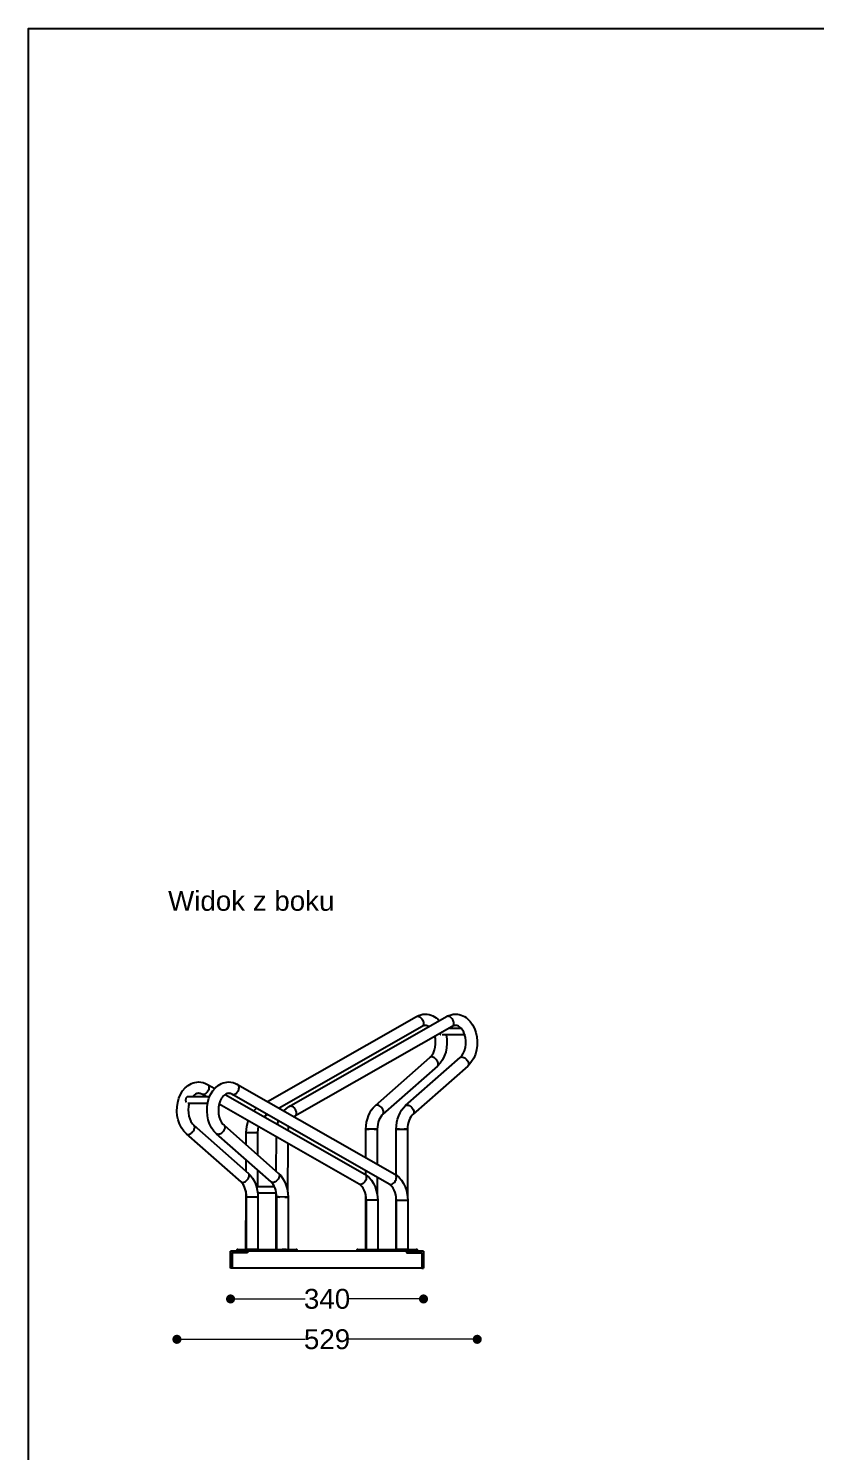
# Model space of a CAD drawing. Header units: millimetres. Extents: x 10366 to 13995, y 24552 to 29685.
# Drawn here: x 10366 to 11753, y 27178 to 29685 of the extents above; entities that cross this region are included whole.
import ezdxf

# ---------------------------------------------------------------- set-up
doc = ezdxf.new("R2010")
doc.units = ezdxf.units.MM
doc.header["$LTSCALE"] = 3
doc.layers.add('DomyÅ›lny', color=7, linetype='Continuous')
doc.styles.get("Standard").update_dxf_attribs({"font": 'arial.ttf'})
doc.dimstyles.new('MATEUSZ', dxfattribs={"dimtxt": 35, "dimasz": 16, "dimexe": 0.18, "dimexo": 0.0625, "dimgap": 0.09, "dimtad": 0, "dimdec": 0, "dimdsep": 46, "dimtxsty": 'Standard', "dimblk": 'DOT', "dimcen": 0.09, "dimse1": 1, "dimse2": 1, "dimadec": 0, "dimazin": 0, "dimtfac": 1, "dimtdec": 0, "dimtofl": 0, "dimtmove": 0, "dimatfit": 3, "dimfxl": 1, "dimtolj": 1, "dimtzin": 0, "dimlwd": 9, "dimlwe": 9, "dimarcsym": 0})

# ---------------------------------------------------------------- blocks, each defined once
blk = doc.blocks.new('_Dot')
at = {"color": 0, "linetype": 'ByBlock', "lineweight": -2}
blk.add_line((-0.5, 0), (-1, 0), dxfattribs=at)
at = {"color": 0, "linetype": 'ByBlock', "const_width": 0.5}
blk.add_lwpolyline([(-0.25, 0, 1), (0.25, 0, 1)], format="xyb", close=True, dxfattribs=at)
blk = doc.blocks.new('*D22')
at = {"color": 0, "lineweight": 9, "transparency": 16777216}
for p, q in [((10643.8, 27375.3), (10853.5, 27375.3)), ((11140.9, 27375.3), (10931.1, 27375.3))]:
    blk.add_line(p, q, dxfattribs=at)
at = {"layer": 'Defpoints', "color": 0, "transparency": 16777216}
for p in [(11156.9, 27900.5), (10627.8, 27777.1), (11156.9, 27375.3)]:
    blk.add_point(p, dxfattribs=at)
at = {"color": 0, "lineweight": 9, "transparency": 16777216, "xscale": 16, "yscale": 16, "zscale": 16, "rotation": 180}
blk.add_blockref('_Dot', (10627.8, 27375.3), dxfattribs=at)
at = {"color": 0, "lineweight": 9, "transparency": 16777216, "xscale": 16, "yscale": 16, "zscale": 16}
blk.add_blockref('_Dot', (11156.9, 27375.3), dxfattribs=at)
at = {"color": 0, "transparency": 16777216, "insert": (10892.3, 27375.3), "char_height": 35, "attachment_point": 5}
blk.add_mtext('\\A1;529', dxfattribs=at)
blk = doc.blocks.new('*D23')
at = {"color": 0, "lineweight": 9, "transparency": 16777216}
for p, q in [((10738.3, 27446.4), (10853.6, 27446.4)), ((11046.3, 27446.4), (10931, 27446.4))]:
    blk.add_line(p, q, dxfattribs=at)
at = {"layer": 'Defpoints', "color": 0, "transparency": 16777216}
for p in [(10722.3, 27500.8), (11062.3, 27500.8), (11062.3, 27446.4)]:
    blk.add_point(p, dxfattribs=at)
at = {"color": 0, "lineweight": 9, "transparency": 16777216, "xscale": 16, "yscale": 16, "zscale": 16, "rotation": 180}
blk.add_blockref('_Dot', (10722.3, 27446.4), dxfattribs=at)
at = {"color": 0, "lineweight": 9, "transparency": 16777216, "xscale": 16, "yscale": 16, "zscale": 16}
blk.add_blockref('_Dot', (11062.3, 27446.4), dxfattribs=at)
at = {"color": 0, "transparency": 16777216, "insert": (10892.3, 27446.4), "char_height": 35, "attachment_point": 5}
blk.add_mtext('\\A1;340', dxfattribs=at)

msp = doc.modelspace()

# ---------------------------------------------------------------- linework, layer by layer
msp.add_lwpolyline([(10366.2, 24552.5), (10366.2, 29684.6), (13995, 29684.6), (13995, 24552.5)], close=True)
at = {"layer": 'DomyÅ›lny'}
for p, q in [((10787.5, 27794.2), (11049.7, 27943.9)), ((10825.8, 27785.6), (11103, 27943.9)), ((11059.6, 27926.6), (10807.7, 27782.7)), ((11113, 27926.6), (10835.8, 27768.3)), ((11134.9, 27911.7), (11095.2, 27911.7)), ((11107.9, 27923.7), (11128.1, 27923.7)), ((10977.4, 27787.1), (11073.6, 27871.8)), ((11086.9, 27856.8), (10990.6, 27772.1)), ((11030.7, 27787.1), (11127, 27871.8)), ((11140.2, 27856.8), (11044, 27772.1)), ((10679.2, 27802.8), (10671.7, 27807)), ((10681.7, 27824.4), (10694.4, 27817.1)), ((10712.7, 27806.7), (10958.9, 27666.1)), ((11002, 27648.7), (10724.7, 27807)), ((10734.7, 27824.4), (11011.9, 27666.1)), ((10647.2, 27802.8), (10685.4, 27802.8)), ((10681.9, 27790.8), (10647.2, 27790.8)), ((10948.9, 27648.7), (10702.1, 27789.7)), ((10787.5, 27771.2), (10782.4, 27768.3)), ((10740.7, 27652.6), (10644.5, 27737.3)), ((10657.7, 27752.3), (10754, 27667.5)), ((10793.7, 27652.6), (10697.5, 27737.3)), ((10710.8, 27752.3), (10807, 27667.5)), ((10749.7, 27718), (10749.7, 27739.8)), ((10769.7, 27739.8), (10769.6, 27700.4)), ((10802.9, 27671.1), (10803.1, 27732)), ((10960.8, 27695.3), (10960.8, 27745.6)), ((10980.8, 27745.6), (10980.8, 27683.8)), ((11014.1, 27664.7), (11014.1, 27745.6)), ((11034.1, 27745.6), (11034.1, 27626)), ((10823.1, 27720.6), (10822.8, 27634.8)), ((10749.6, 27671.4), (10749.6, 27691.4)), ((10769.6, 27673.8), (10769.5, 27644.5)), ((10960.8, 27665), (10960.8, 27672.2)), ((10980.8, 27660.8), (10980.8, 27628.8)), ((10749.2, 27533.8), (10749.5, 27636.6)), ((10767.9, 27644.5), (10799.5, 27644.5)), ((10803.1, 27632.5), (10770.2, 27632.5)), ((10802.6, 27533.8), (10802.8, 27635)), ((10960.8, 27533.8), (10960.8, 27629.8)), ((11014.1, 27533.8), (11014.1, 27628.2)), ((10750.5, 27533.8), (10750.5, 27626.1)), ((10770.5, 27626), (10770.5, 27533.8)), ((10803.6, 27533.8), (10803.6, 27626.1)), ((10823.6, 27626), (10823.6, 27533.8)), ((10961.8, 27533.8), (10961.6, 27620.3)), ((10981.6, 27620.3), (10981.8, 27533.8)), ((11014.8, 27533.8), (11014.6, 27620.3)), ((11034.6, 27620.3), (11034.8, 27533.8)), ((10722.3, 27500.8), (10722.3, 27530.8)), ((10722.3, 27530.8), (10752.3, 27530.8)), ((10722.3, 27530.8), (10722.3, 27500.8)), ((11062.3, 27530.8), (10722.3, 27530.8)), ((10752.3, 27527.8), (10725.3, 27527.8)), ((10725.3, 27527.8), (10725.3, 27500.8)), ((10733.8, 27530.8), (10733.8, 27533.8)), ((10735.3, 27533.8), (10813.1, 27533.8)), ((10735.3, 27530.8), (10735.3, 27533.8)), ((10752.3, 27530.8), (10752.3, 27527.8)), ((10813.1, 27530.8), (10813.1, 27533.8)), ((10820.1, 27533.8), (10837.8, 27533.8)), ((10820.1, 27530.8), (10820.1, 27533.8)), ((10837.8, 27530.8), (10837.8, 27533.8)), ((10839.3, 27533.8), (10839.3, 27530.8)), ((10945.4, 27530.8), (10945.4, 27533.8)), ((10946.8, 27533.8), (11024.6, 27533.8)), ((10946.8, 27530.8), (10946.8, 27533.8)), ((11024.6, 27530.8), (11024.6, 27533.8)), ((11031.7, 27533.8), (11049.4, 27533.8)), ((11031.7, 27530.8), (11031.7, 27533.8)), ((11062.3, 27530.8), (11032.3, 27530.8)), ((11032.3, 27530.8), (11032.3, 27527.8)), ((11032.3, 27527.8), (11059.3, 27527.8)), ((11049.4, 27530.8), (11049.4, 27533.8)), ((11050.8, 27533.8), (11050.8, 27530.8)), ((11059.3, 27527.8), (11059.3, 27500.8)), ((11062.3, 27500.8), (11062.3, 27530.8)), ((11062.3, 27530.8), (11062.3, 27500.8)), ((10725.3, 27500.8), (10722.3, 27500.8)), ((11062.3, 27500.8), (10722.3, 27500.8)), ((11059.3, 27500.8), (11062.3, 27500.8))]:
    msp.add_line(p, q, dxfattribs=at)
for points in [[(11049.1, 27943.6, 0), (11049.6, 27943.9, 0)], [(11049.7, 27943.9, 0), (11053.4, 27945.8, 0), (11057.3, 27947.1, 0), (11061.3, 27947.9, 0), (11065.4, 27948.2, 0)], [(11049.7, 27943.9, 0), (11050.2, 27944.2, 0), (11050.8, 27944.4, 0), (11051.4, 27944.5, 0), (11052, 27944.5, 0)], [(11052, 27944.5, 0), (11052.5, 27944.5, 0), (11053.1, 27944.4, 0), (11053.8, 27944.2, 0), (11054.4, 27944, 0), (11055.7, 27943.3, 0), (11057.1, 27942.4, 0), (11058.3, 27941.2, 0), (11059.4, 27939.9, 0), (11060.4, 27938.4, 0), (11061.1, 27936.9, 0), (11061.7, 27935.4, 0), (11062, 27933.9, 0), (11062.2, 27932.4, 0), (11062.1, 27930.9, 0), (11062, 27930.2, 0), (11061.8, 27929.5, 0), (11061.6, 27928.9, 0), (11061.3, 27928.3, 0), (11061, 27927.8, 0), (11060.6, 27927.3, 0), (11060.1, 27926.9, 0), (11059.6, 27926.6, 0)], [(11065.4, 27948.2, 0), (11068.8, 27948, 0), (11072.2, 27947.4, 0), (11075.6, 27946.4, 0), (11078.8, 27945.1, 0), (11081.8, 27943.4, 0), (11084.8, 27941.4, 0), (11087.5, 27939.1, 0), (11090.1, 27936.5, 0)], [(11103, 27943.9, 0), (11106.8, 27945.8, 0), (11110.7, 27947.1, 0), (11114.7, 27947.9, 0), (11118.8, 27948.2, 0)], [(11105.3, 27944.5, 0), (11104.7, 27944.5, 0), (11104.1, 27944.4, 0), (11103.6, 27944.2, 0), (11103, 27943.9, 0)], [(11113, 27926.6, 0), (11113.5, 27926.9, 0), (11113.9, 27927.3, 0), (11114.3, 27927.8, 0), (11114.7, 27928.3, 0), (11115, 27928.9, 0), (11115.2, 27929.5, 0), (11115.4, 27930.2, 0), (11115.5, 27930.9, 0), (11115.6, 27932.4, 0), (11115.4, 27933.9, 0), (11115, 27935.4, 0), (11114.5, 27936.9, 0), (11113.8, 27938.4, 0), (11112.8, 27939.9, 0), (11111.7, 27941.2, 0), (11110.4, 27942.4, 0), (11109.1, 27943.3, 0), (11107.8, 27944, 0), (11107.1, 27944.2, 0), (11106.5, 27944.4, 0), (11105.9, 27944.5, 0), (11105.3, 27944.5, 0)], [(11118.8, 27948.2, 0), (11122, 27948, 0), (11125.2, 27947.5, 0), (11128.4, 27946.6, 0), (11131.5, 27945.4, 0), (11134.4, 27943.9, 0), (11137.2, 27942.1, 0), (11139.9, 27940, 0), (11144.7, 27935, 0), (11148.8, 27929.3, 0), (11152.1, 27922.7, 0), (11154.6, 27915.7, 0), (11156.2, 27908.2, 0), (11156.9, 27900.5, 0), (11156.7, 27892.7, 0), (11155.6, 27885, 0), (11153.6, 27877.7, 0), (11150.8, 27870.9, 0), (11147.1, 27864.6, 0), (11143.9, 27860.5, 0), (11140.2, 27856.8, 0)], [(11071.8, 27926.1, 0), (11070.2, 27927, 0), (11068.6, 27927.7, 0), (11067.2, 27928, 0), (11065.7, 27928.2, 0), (11064.2, 27928.1, 0), (11062.7, 27927.8, 0), (11061.2, 27927.3, 0), (11059.6, 27926.6, 0)], [(11073.6, 27871.8, 0), (11074.9, 27873.1, 0), (11077.5, 27876.3, 0), (11079.8, 27880.3, 0), (11081.6, 27885, 0), (11082.8, 27890.1, 0), (11083.5, 27895.5, 0), (11083.5, 27901, 0), (11083.1, 27905.1, 0), (11082.3, 27909, 0)], [(11102.2, 27911.7, 0), (11103.3, 27904.1, 0), (11103.6, 27896.3, 0), (11102.9, 27888.6, 0), (11101.3, 27881.2, 0), (11098.9, 27874.1, 0), (11095.6, 27867.6, 0), (11091.6, 27861.8, 0), (11086.9, 27856.8, 0)], [(11091, 27914, 0), (11091.4, 27913.4, 0), (11091.8, 27912.9, 0), (11092.3, 27912.4, 0), (11092.8, 27912.1, 0)], [(11127, 27871.8, 0), (11128.4, 27873.2, 0), (11129.8, 27874.9, 0), (11132.4, 27878.9, 0), (11134.6, 27883.8, 0), (11136, 27889.2, 0), (11136.8, 27895, 0), (11136.9, 27901, 0), (11136.1, 27906.9, 0), (11134.7, 27912.4, 0), (11132.5, 27917.4, 0), (11129.9, 27921.5, 0), (11128.5, 27923.2, 0), (11127, 27924.6, 0), (11125.6, 27925.8, 0), (11124.1, 27926.8, 0), (11122.6, 27927.4, 0), (11121.2, 27927.9, 0), (11119.9, 27928.1, 0), (11118.6, 27928.2, 0), (11117.2, 27928.1, 0), (11115.8, 27927.8, 0), (11114.4, 27927.3, 0), (11113, 27926.6, 0)], [(11132.6, 27917.3, 0), (11132.8, 27915.9, 0), (11132.9, 27915.3, 0), (11133.2, 27914.6, 0), (11133.5, 27914, 0), (11133.8, 27913.5, 0), (11134.2, 27913, 0), (11134.6, 27912.5, 0)], [(11086.9, 27856.8, 0), (11087.3, 27857.3, 0), (11087.6, 27857.8, 0), (11087.9, 27858.4, 0), (11088.1, 27859.1, 0), (11088.2, 27859.8, 0), (11088.2, 27860.5, 0), (11088.2, 27861.3, 0), (11088, 27862.1, 0), (11087.6, 27863.6, 0), (11086.9, 27865.2, 0), (11085.9, 27866.7, 0), (11084.7, 27868.3, 0), (11083.3, 27869.7, 0), (11081.7, 27871, 0), (11080.1, 27871.9, 0), (11078.5, 27872.5, 0), (11077.7, 27872.7, 0), (11077.1, 27872.8, 0), (11076.4, 27872.8, 0), (11075.8, 27872.8, 0), (11075.2, 27872.6, 0), (11074.6, 27872.4, 0), (11074.1, 27872.2, 0), (11073.6, 27871.8, 0)], [(11127, 27871.8, 0), (11127.4, 27872.2, 0), (11128, 27872.4, 0), (11128.5, 27872.6, 0), (11129.1, 27872.8, 0), (11129.8, 27872.8, 0), (11130.4, 27872.8, 0), (11131.1, 27872.7, 0), (11131.8, 27872.5, 0), (11133.4, 27871.9, 0), (11135, 27871, 0), (11136.6, 27869.7, 0), (11138.1, 27868.3, 0), (11139.3, 27866.7, 0), (11140.3, 27865.2, 0), (11140.9, 27863.6, 0), (11141.4, 27862.1, 0), (11141.5, 27861.3, 0), (11141.6, 27860.5, 0), (11141.6, 27859.8, 0), (11141.5, 27859.1, 0), (11141.3, 27858.4, 0), (11141, 27857.8, 0), (11140.7, 27857.3, 0), (11140.2, 27856.8, 0)], [(10644.5, 27737.3, 0), (10639.7, 27742.3, 0), (10635.7, 27748.1, 0), (10632.4, 27754.7, 0), (10630, 27761.8, 0), (10628.4, 27769.3, 0), (10627.8, 27777.1, 0), (10628, 27784.9, 0), (10629.2, 27792.5, 0), (10631.3, 27799.9, 0), (10634.2, 27806.7, 0), (10637.9, 27812.9, 0), (10642.4, 27818.2, 0), (10647.6, 27822.6, 0), (10650.4, 27824.4, 0), (10653.3, 27825.9, 0), (10656.4, 27827.1, 0), (10659.5, 27828, 0), (10662.7, 27828.5, 0), (10665.9, 27828.7, 0)], [(10665.9, 27828.7, 0), (10670, 27828.4, 0), (10674, 27827.6, 0), (10677.9, 27826.2, 0), (10681.7, 27824.4, 0)], [(10697.5, 27737.3, 0), (10692.7, 27742.3, 0), (10688.7, 27748.1, 0), (10685.4, 27754.7, 0), (10683, 27761.8, 0), (10681.5, 27769.3, 0), (10680.8, 27777.1, 0), (10681.1, 27784.9, 0), (10682.3, 27792.5, 0), (10684.3, 27799.9, 0), (10687.2, 27806.7, 0), (10691, 27812.9, 0), (10695.5, 27818.2, 0), (10700.6, 27822.6, 0), (10703.4, 27824.4, 0), (10706.3, 27825.9, 0), (10709.4, 27827.1, 0), (10712.5, 27828, 0), (10715.7, 27828.5, 0), (10719, 27828.7, 0)], [(10719, 27828.7, 0), (10723, 27828.4, 0), (10727.1, 27827.6, 0), (10731, 27826.2, 0), (10734.7, 27824.4, 0)], [(10671.7, 27807, 0), (10669.7, 27808, 0), (10668.6, 27808.3, 0), (10667.7, 27808.5, 0), (10666.7, 27808.6, 0), (10665.7, 27808.7, 0), (10664.7, 27808.6, 0), (10663.8, 27808.4, 0), (10662.8, 27808.2, 0), (10661.8, 27807.8, 0), (10660.7, 27807.3, 0), (10658.6, 27805.9, 0), (10657, 27804.5, 0), (10655.4, 27802.8, 0)], [(10681.7, 27824.4, 0), (10682.2, 27824, 0), (10682.7, 27823.5, 0), (10683.2, 27823, 0), (10683.5, 27822.4, 0), (10683.8, 27821.7, 0), (10684, 27820.9, 0), (10684.2, 27820.1, 0), (10684.2, 27819.3, 0), (10684.1, 27817.5, 0), (10683.8, 27815.8, 0), (10683.2, 27814.2, 0), (10682.4, 27812.4, 0), (10681.2, 27810.8, 0), (10679.9, 27809.3, 0), (10678.4, 27808, 0), (10677.7, 27807.6, 0), (10676.9, 27807.2, 0), (10676.2, 27806.8, 0), (10675.5, 27806.6, 0), (10674.8, 27806.5, 0), (10674.1, 27806.4, 0), (10673.5, 27806.5, 0), (10672.9, 27806.6, 0), (10672.3, 27806.8, 0), (10671.7, 27807, 0)], [(10724.7, 27807, 0), (10723.3, 27807.7, 0), (10721.9, 27808.2, 0), (10720.5, 27808.5, 0), (10719.2, 27808.7, 0), (10717.8, 27808.6, 0), (10716.5, 27808.3, 0), (10715.1, 27807.9, 0), (10713.7, 27807.2, 0), (10712.2, 27806.3, 0), (10710.7, 27805.1, 0), (10709.2, 27803.7, 0), (10707.8, 27802, 0), (10706.4, 27800, 0), (10704.1, 27795.4, 0), (10702.2, 27790.2, 0), (10701.1, 27784.5, 0), (10700.8, 27778.5, 0), (10701.2, 27772.6, 0), (10702.3, 27766.9, 0), (10704.2, 27761.7, 0), (10706.5, 27757.3, 0), (10708.6, 27754.5, 0), (10710.8, 27752.3, 0)], [(10724.7, 27807, 0), (10725.3, 27806.8, 0), (10725.9, 27806.6, 0), (10726.5, 27806.5, 0), (10727.2, 27806.4, 0), (10727.8, 27806.5, 0), (10728.5, 27806.6, 0), (10729.2, 27806.8, 0), (10730, 27807.2, 0), (10730.7, 27807.6, 0), (10732.2, 27808.6, 0), (10733.6, 27810, 0), (10734.9, 27811.6, 0), (10735.9, 27813.3, 0), (10736.6, 27815, 0), (10737, 27816.7, 0), (10737.3, 27818.4, 0), (10737.3, 27819.3, 0), (10737.2, 27820.1, 0), (10737.1, 27820.9, 0), (10736.9, 27821.7, 0), (10736.6, 27822.4, 0), (10736.2, 27823, 0), (10735.8, 27823.5, 0), (10735.3, 27824, 0), (10734.7, 27824.4, 0)], [(10647.2, 27802.8, 0), (10647, 27802.8, 0), (10646.7, 27802.7, 0), (10646.4, 27802.7, 0), (10646.1, 27802.6, 0), (10645.8, 27802.4, 0), (10645.6, 27802.3, 0), (10645, 27801.9, 0), (10644.5, 27801.4, 0), (10644.1, 27800.8, 0), (10643.7, 27800.1, 0), (10643.4, 27799.3, 0), (10643.2, 27798.5, 0), (10643, 27797.7, 0), (10643, 27796.9, 0), (10643, 27796.2, 0), (10643.1, 27795.4, 0), (10643.3, 27794.6, 0), (10643.5, 27793.8, 0), (10643.9, 27793.1, 0)], [(10649.4, 27790.8, 0), (10648.2, 27785.4, 0), (10647.8, 27779.7, 0), (10648, 27774.1, 0), (10648.9, 27768.6, 0), (10650.4, 27763.5, 0), (10652.5, 27759, 0), (10655, 27755.2, 0), (10656.3, 27753.6, 0), (10657.7, 27752.3, 0)], [(10763.1, 27777.9, 0), (10767.8, 27782.4, 0)], [(10816.4, 27777.7, 0), (10820.8, 27782.1, 0), (10823.2, 27783.9, 0), (10825.8, 27785.6, 0)], [(10828.1, 27786.2, 0), (10827.5, 27786.1, 0), (10826.9, 27786, 0), (10826.3, 27785.9, 0), (10825.8, 27785.6, 0)], [(10835.8, 27768.3, 0), (10836.3, 27768.6, 0), (10836.7, 27769, 0), (10837.1, 27769.4, 0), (10837.4, 27770, 0), (10837.7, 27770.5, 0), (10838, 27771.2, 0), (10838.2, 27771.9, 0), (10838.3, 27772.6, 0), (10838.3, 27774.1, 0), (10838.2, 27775.6, 0), (10837.8, 27777.1, 0), (10837.3, 27778.5, 0), (10836.5, 27780.1, 0), (10835.6, 27781.5, 0), (10834.5, 27782.9, 0), (10833.2, 27784.1, 0), (10831.9, 27785, 0), (10830.5, 27785.7, 0), (10829.9, 27785.9, 0), (10829.3, 27786.1, 0), (10828.7, 27786.2, 0), (10828.1, 27786.2, 0)], [(10960.8, 27745.5, 0), (10961.1, 27751.6, 0), (10961.9, 27757.6, 0), (10963.3, 27763.4, 0), (10965.1, 27768.9, 0), (10967.5, 27774.1, 0), (10970.3, 27778.9, 0), (10973.6, 27783.3, 0), (10977.4, 27787.1, 0)], [(10990.6, 27772.1, 0), (10991.1, 27772.5, 0), (10991.4, 27773.1, 0), (10991.7, 27773.7, 0), (10991.9, 27774.3, 0), (10992, 27775, 0), (10992, 27775.8, 0), (10992, 27776.5, 0), (10991.8, 27777.3, 0), (10991.4, 27778.9, 0), (10990.7, 27780.4, 0), (10989.7, 27782, 0), (10988.5, 27783.6, 0), (10987, 27785, 0), (10985.5, 27786.2, 0), (10983.8, 27787.1, 0), (10982.3, 27787.7, 0), (10981.5, 27787.9, 0), (10980.8, 27788, 0), (10980.2, 27788, 0), (10979.6, 27788, 0), (10979, 27787.9, 0), (10978.4, 27787.7, 0), (10977.9, 27787.4, 0), (10977.4, 27787.1, 0)], [(11014.1, 27745.5, 0), (11014.4, 27751.6, 0), (11015.3, 27757.6, 0), (11016.6, 27763.4, 0), (11018.5, 27768.9, 0), (11020.9, 27774.1, 0), (11023.7, 27778.9, 0), (11027, 27783.3, 0), (11030.7, 27787.1, 0)], [(11030.7, 27787.1, 0), (11031.2, 27787.4, 0), (11031.7, 27787.7, 0), (11032.3, 27787.9, 0), (11032.9, 27788, 0), (11033.5, 27788, 0), (11034.2, 27788, 0), (11034.9, 27787.9, 0), (11035.6, 27787.7, 0), (11037.2, 27787.1, 0), (11038.8, 27786.2, 0), (11040.4, 27785, 0), (11041.8, 27783.6, 0), (11043.1, 27782, 0), (11044, 27780.4, 0), (11044.7, 27778.9, 0), (11045.2, 27777.3, 0), (11045.3, 27776.5, 0), (11045.4, 27775.8, 0), (11045.3, 27775, 0), (11045.2, 27774.3, 0), (11045.1, 27773.7, 0), (11044.8, 27773.1, 0), (11044.4, 27772.5, 0), (11044, 27772.1, 0)], [(10749.7, 27739.8, 0), (10750.7, 27750.4, 0), (10753.2, 27760.5, 0)], [(10782.4, 27768.3, 0), (10781.3, 27767.5, 0)], [(10784.9, 27772.7, 0), (10784.8, 27771.9, 0), (10784.6, 27771.2, 0), (10784.4, 27770.6, 0), (10784.1, 27770, 0), (10783.8, 27769.5, 0), (10783.4, 27769, 0), (10782.9, 27768.6, 0), (10782.4, 27768.3, 0)], [(10804.8, 27754.1, 0), (10806.6, 27760.3, 0)], [(10835.8, 27768.3, 0), (10834.5, 27767.4, 0)], [(10990.6, 27772.1, 0), (10988.7, 27770.1, 0), (10986.8, 27767.5, 0), (10985.1, 27764.5, 0), (10983.6, 27761.2, 0), (10982.4, 27757.6, 0), (10981.5, 27753.7, 0), (10981, 27749.7, 0), (10980.8, 27745.6, 0)], [(10990.2, 27771.8, 0), (10990.6, 27772.1, 0)], [(11044, 27772.1, 0), (11042, 27770.1, 0), (11040.1, 27767.5, 0), (11038.4, 27764.5, 0), (11037, 27761.2, 0), (11035.8, 27757.6, 0), (11034.9, 27753.7, 0), (11034.3, 27749.7, 0), (11034.1, 27745.6, 0)], [(11044, 27772.1, 0), (11043.7, 27771.9, 0), (11043.5, 27771.7, 0)], [(10644.5, 27737.3, 0), (10644.8, 27737.1, 0), (10645.1, 27736.9, 0), (10645.4, 27736.7, 0), (10645.8, 27736.5, 0), (10646.2, 27736.4, 0), (10646.5, 27736.4, 0), (10647.3, 27736.3, 0)], [(10647.3, 27736.3, 0), (10648.5, 27736.4, 0), (10649.7, 27736.7, 0), (10651, 27737.3, 0), (10652.4, 27738.1, 0), (10653.8, 27739.1, 0), (10655, 27740.2, 0), (10656.1, 27741.5, 0), (10657.1, 27742.8, 0), (10657.9, 27744.1, 0), (10658.4, 27745.4, 0), (10658.8, 27746.7, 0), (10659.1, 27748, 0), (10659.1, 27748.7, 0), (10659.1, 27749.3, 0), (10659, 27749.9, 0), (10658.9, 27750.5, 0), (10658.7, 27751, 0), (10658.4, 27751.5, 0), (10658.1, 27751.9, 0), (10657.7, 27752.3, 0)], [(10700.4, 27736.3, 0), (10699.6, 27736.4, 0), (10698.8, 27736.5, 0), (10698.5, 27736.7, 0), (10698.1, 27736.9, 0), (10697.8, 27737.1, 0), (10697.5, 27737.3, 0)], [(10710.8, 27752.3, 0), (10711.1, 27751.9, 0), (10711.4, 27751.5, 0), (10711.7, 27751, 0), (10711.9, 27750.5, 0), (10712, 27749.9, 0), (10712.1, 27749.3, 0), (10712.1, 27748.7, 0), (10712, 27747.4, 0), (10711.7, 27746, 0), (10711.2, 27744.8, 0), (10710.5, 27743.5, 0), (10709.7, 27742.1, 0), (10708.6, 27740.8, 0), (10707.4, 27739.6, 0), (10706.1, 27738.5, 0), (10704.8, 27737.6, 0), (10703.4, 27737, 0), (10702.1, 27736.5, 0), (10701.2, 27736.4, 0), (10700.4, 27736.3, 0)], [(10749.7, 27739.8, 0), (10749.7, 27739.8, 0), (10749.7, 27739.8, 0), (10749.7, 27739.8, 0), (10749.7, 27739.8, 0), (10749.7, 27739.8, 0), (10749.7, 27739.8, 0), (10749.7, 27739.8, 0), (10749.7, 27739.8, 0), (10749.7, 27739.8, 0), (10749.7, 27739.8, 0), (10749.7, 27739.8, 0), (10749.7, 27739.8, 0), (10749.7, 27739.8, 0), (10749.8, 27739.8, 0), (10749.8, 27739.8, 0), (10749.9, 27739.8, 0), (10750.5, 27739.8, 0), (10752.7, 27739.8, 0)], [(10752.7, 27739.8, 0), (10763.7, 27739.8, 0), (10768, 27739.8, 0), (10769.3, 27739.9, 0), (10769.6, 27739.9, 0), (10769.7, 27739.9, 0), (10769.7, 27739.9, 0), (10769.7, 27739.9, 0), (10769.7, 27739.9, 0), (10769.7, 27739.9, 0), (10769.7, 27739.9, 0), (10769.7, 27739.9, 0), (10769.7, 27739.9, 0), (10769.7, 27739.9, 0), (10769.7, 27739.9, 0), (10769.7, 27739.9, 0), (10769.7, 27739.9, 0), (10769.7, 27739.9, 0), (10769.7, 27739.9, 0), (10769.7, 27739.9, 0), (10769.7, 27739.9, 0)], [(10771.1, 27750.3, 0), (10770.1, 27745.2, 0), (10769.7, 27739.9, 0)], [(10824.4, 27750.1, 0), (10823.3, 27743.5, 0)], [(10977.9, 27745.7, 0), (10980.3, 27745.7, 0), (10980.8, 27745.6, 0), (10980.8, 27745.6, 0), (10980.8, 27745.6, 0), (10980.8, 27745.6, 0), (10980.8, 27745.6, 0), (10980.8, 27745.6, 0), (10980.8, 27745.6, 0), (10980.8, 27745.6, 0), (10980.8, 27745.6, 0), (10980.8, 27745.6, 0), (10980.8, 27745.6, 0), (10980.8, 27745.6, 0), (10980.8, 27745.6, 0), (10980.8, 27745.6, 0), (10980.8, 27745.6, 0), (10980.8, 27745.6, 0), (10980.8, 27745.6, 0), (10980.8, 27745.6, 0), (10980.8, 27745.6, 0), (10980.8, 27745.6, 0), (10980.8, 27745.6, 0), (10980.8, 27745.6, 0), (10980.8, 27745.6, 0), (10980.8, 27745.6, 0), (10980.8, 27745.6, 0), (10980.7, 27745.6, 0), (10980.5, 27745.6, 0), (10978.3, 27745.6, 0), (10969.5, 27745.5, 0), (10963.3, 27745.5, 0), (10961.5, 27745.5, 0), (10961, 27745.5, 0), (10960.8, 27745.5, 0), (10960.8, 27745.5, 0), (10960.8, 27745.5, 0), (10960.8, 27745.5, 0), (10960.8, 27745.5, 0), (10960.8, 27745.5, 0), (10960.8, 27745.5, 0), (10960.8, 27745.5, 0), (10960.8, 27745.5, 0), (10960.8, 27745.5, 0), (10960.8, 27745.5, 0), (10960.8, 27745.5, 0), (10960.8, 27745.5, 0), (10960.8, 27745.5, 0), (10960.8, 27745.5, 0)], [(10980.8, 27745.6, 0), (10980.8, 27745.6, 0), (10980.8, 27745.6, 0), (10980.8, 27745.6, 0), (10980.8, 27745.6, 0), (10980.8, 27745.6, 0), (10980.8, 27745.6, 0), (10980.8, 27745.6, 0), (10980.8, 27745.6, 0), (10980.8, 27745.6, 0), (10980.8, 27745.6, 0), (10980.8, 27745.6, 0), (10980.8, 27745.6, 0), (10980.8, 27745.6, 0), (10980.8, 27745.6, 0), (10980.7, 27745.6, 0), (10979.9, 27745.6, 0), (10971.9, 27745.6, 0), (10962.6, 27745.6, 0), (10960.9, 27745.6, 0), (10960.8, 27745.6, 0), (10960.8, 27745.6, 0), (10960.8, 27745.6, 0), (10960.8, 27745.6, 0), (10960.8, 27745.6, 0), (10960.8, 27745.6, 0), (10960.8, 27745.6, 0), (10960.8, 27745.6, 0), (10960.8, 27745.6, 0), (10960.8, 27745.6, 0), (10960.8, 27745.6, 0), (10960.8, 27745.6, 0), (10960.8, 27745.6, 0), (10960.8, 27745.6, 0), (10960.8, 27745.6, 0), (10960.8, 27745.6, 0), (10960.8, 27745.6, 0), (10960.8, 27745.6, 0), (10960.8, 27745.6, 0), (10960.8, 27745.6, 0), (10960.8, 27745.6, 0), (10960.8, 27745.6, 0), (10960.8, 27745.6, 0), (10960.8, 27745.6, 0), (10960.8, 27745.6, 0), (10960.8, 27745.6, 0), (10960.8, 27745.6, 0), (10960.8, 27745.6, 0), (10960.8, 27745.6, 0), (10961, 27745.6, 0), (10962.9, 27745.6, 0), (10966.5, 27745.6, 0)], [(10965.4, 27745.6, 0), (10966.5, 27745.6, 0)], [(10975.1, 27745.7, 0), (10977.9, 27745.7, 0)], [(11014.1, 27745.5, 0), (11014.1, 27745.5, 0), (11014.1, 27745.5, 0), (11014.1, 27745.5, 0), (11014.1, 27745.5, 0), (11014.1, 27745.5, 0), (11014.1, 27745.5, 0), (11014.1, 27745.5, 0), (11014.1, 27745.5, 0), (11014.1, 27745.5, 0), (11014.1, 27745.5, 0), (11014.1, 27745.5, 0), (11014.2, 27745.5, 0), (11014.2, 27745.5, 0), (11014.4, 27745.5, 0), (11016.6, 27745.5, 0), (11025.4, 27745.5, 0), (11033, 27745.6, 0), (11034, 27745.6, 0), (11034.1, 27745.6, 0), (11034.1, 27745.6, 0), (11034.1, 27745.6, 0), (11034.1, 27745.6, 0), (11034.1, 27745.6, 0), (11034.1, 27745.6, 0), (11034.1, 27745.6, 0), (11034.1, 27745.6, 0), (11034.1, 27745.6, 0), (11034.1, 27745.6, 0), (11034.1, 27745.6, 0), (11034.1, 27745.6, 0), (11034.1, 27745.6, 0), (11034.1, 27745.6, 0), (11034.1, 27745.6, 0), (11034.1, 27745.6, 0), (11034.1, 27745.6, 0), (11034.1, 27745.6, 0), (11034.1, 27745.6, 0), (11034.1, 27745.6, 0), (11034.1, 27745.6, 0), (11034.1, 27745.6, 0), (11034.1, 27745.6, 0), (11034.1, 27745.6, 0), (11034.1, 27745.6, 0), (11034.1, 27745.6, 0), (11034.1, 27745.6, 0), (11034.1, 27745.6, 0), (11034, 27745.7, 0), (11033, 27745.7, 0), (11031.2, 27745.7, 0)], [(11019.7, 27745.6, 0), (11014.2, 27745.6, 0), (11014.1, 27745.6, 0), (11014.1, 27745.6, 0), (11014.1, 27745.6, 0), (11014.1, 27745.6, 0), (11014.1, 27745.6, 0), (11014.1, 27745.6, 0), (11014.1, 27745.6, 0), (11014.1, 27745.6, 0), (11014.1, 27745.6, 0), (11014.1, 27745.6, 0), (11014.1, 27745.6, 0), (11014.1, 27745.6, 0), (11014.1, 27745.6, 0), (11014.1, 27745.6, 0), (11014.1, 27745.6, 0), (11014.1, 27745.6, 0), (11014.1, 27745.6, 0), (11014.1, 27745.6, 0), (11014.1, 27745.6, 0), (11014.1, 27745.6, 0), (11014.1, 27745.6, 0), (11014.1, 27745.6, 0), (11014.1, 27745.6, 0), (11014.1, 27745.6, 0), (11014.1, 27745.6, 0), (11014.1, 27745.6, 0), (11014.1, 27745.6, 0), (11014.2, 27745.6, 0), (11014.2, 27745.6, 0), (11015, 27745.6, 0), (11023, 27745.6, 0), (11030.9, 27745.6, 0), (11033.2, 27745.6, 0), (11033.9, 27745.6, 0), (11034.1, 27745.6, 0), (11034.1, 27745.6, 0), (11034.1, 27745.6, 0), (11034.1, 27745.6, 0), (11034.1, 27745.6, 0), (11034.1, 27745.6, 0), (11034.1, 27745.6, 0), (11034.1, 27745.6, 0), (11034.1, 27745.6, 0), (11034.1, 27745.6, 0), (11034.1, 27745.6, 0), (11034.1, 27745.6, 0), (11034.1, 27745.6, 0), (11034.1, 27745.6, 0), (11034.1, 27745.6, 0)], [(11019.7, 27745.6, 0), (11018.6, 27745.6, 0)], [(11031.2, 27745.7, 0), (11028.4, 27745.7, 0)], [(10743.6, 27651.6, 0), (10744.7, 27651.7, 0), (10745.9, 27652, 0), (10747.3, 27652.5, 0), (10748.6, 27653.3, 0), (10750, 27654.3, 0), (10751.2, 27655.5, 0), (10752.4, 27656.7, 0), (10753.3, 27658.1, 0), (10754.1, 27659.4, 0), (10754.7, 27660.7, 0), (10755.1, 27662, 0), (10755.3, 27663.3, 0), (10755.3, 27663.9, 0), (10755.3, 27664.6, 0), (10755.2, 27665.2, 0), (10755.1, 27665.7, 0), (10754.9, 27666.3, 0), (10754.6, 27666.7, 0), (10754.3, 27667.2, 0), (10754, 27667.5, 0)], [(10754, 27667.5, 0), (10757.7, 27663.7, 0), (10761, 27659.4, 0), (10763.8, 27654.6, 0), (10766.2, 27649.4, 0), (10768.1, 27643.8, 0), (10769.4, 27638, 0), (10770.3, 27632.1, 0), (10770.5, 27626, 0)], [(10807, 27667.5, 0), (10807.4, 27667.2, 0), (10807.7, 27666.7, 0), (10807.9, 27666.3, 0), (10808.1, 27665.7, 0), (10808.3, 27665.2, 0), (10808.3, 27664.6, 0), (10808.4, 27663.9, 0), (10808.2, 27662.6, 0), (10807.9, 27661.3, 0), (10807.4, 27660, 0), (10806.8, 27658.7, 0), (10805.9, 27657.4, 0), (10804.9, 27656.1, 0), (10803.7, 27654.9, 0), (10802.4, 27653.8, 0), (10801, 27652.9, 0), (10799.6, 27652.2, 0), (10798.3, 27651.8, 0), (10797.4, 27651.6, 0), (10796.6, 27651.6, 0)], [(10806.5, 27667.9, 0), (10807, 27667.5, 0)], [(10807, 27667.5, 0), (10810.7, 27663.7, 0), (10814, 27659.4, 0), (10816.9, 27654.6, 0), (10819.2, 27649.4, 0), (10821.1, 27643.8, 0), (10822.5, 27638, 0), (10823.3, 27632.1, 0), (10823.6, 27626, 0)], [(10958.9, 27666, 0), (10959.4, 27665.7, 0), (10959.9, 27665.2, 0), (10960.4, 27664.7, 0), (10960.7, 27664, 0), (10961, 27663.3, 0), (10961.3, 27662.6, 0), (10961.4, 27661.8, 0), (10961.5, 27660.9, 0), (10961.4, 27659.2, 0), (10961, 27657.5, 0), (10960.4, 27655.8, 0), (10959.6, 27654.1, 0), (10958.5, 27652.4, 0), (10957.1, 27650.9, 0), (10955.7, 27649.7, 0), (10954.9, 27649.2, 0), (10954.2, 27648.8, 0), (10953.4, 27648.5, 0), (10952.7, 27648.3, 0), (10952, 27648.2, 0), (10951.3, 27648.1, 0), (10950.7, 27648.2, 0), (10950.1, 27648.3, 0), (10949.5, 27648.4, 0), (10948.9, 27648.7, 0)], [(10958.9, 27666, 0), (10961.5, 27664.4, 0), (10966.3, 27660.4, 0), (10970.4, 27655.5, 0), (10974, 27650.1, 0), (10976.9, 27644, 0), (10979.1, 27637.6, 0), (10980.7, 27630.8, 0), (10981.6, 27620.3, 0)], [(11001.9, 27648.7, 0), (11002.5, 27648.4, 0), (11003.1, 27648.3, 0), (11003.7, 27648.2, 0), (11004.4, 27648.1, 0), (11005, 27648.2, 0), (11005.7, 27648.3, 0), (11006.4, 27648.5, 0), (11007.2, 27648.8, 0), (11007.9, 27649.2, 0), (11009.4, 27650.3, 0), (11010.9, 27651.7, 0), (11012.1, 27653.3, 0), (11013.1, 27655, 0), (11013.8, 27656.7, 0), (11014.3, 27658.4, 0), (11014.5, 27660.1, 0), (11014.5, 27660.9, 0), (11014.4, 27661.8, 0), (11014.3, 27662.6, 0), (11014.1, 27663.3, 0), (11013.8, 27664, 0), (11013.4, 27664.7, 0), (11013, 27665.2, 0), (11012.5, 27665.7, 0), (11011.9, 27666, 0)], [(11012, 27666, 0), (11014.5, 27664.4, 0), (11019.3, 27660.4, 0), (11023.5, 27655.5, 0), (11027, 27650.1, 0), (11029.9, 27644, 0), (11032.2, 27637.6, 0), (11033.7, 27630.8, 0), (11034.6, 27620.3, 0)], [(10740.7, 27652.6, 0), (10741, 27652.3, 0), (10741.3, 27652.1, 0), (10741.7, 27651.9, 0), (10742, 27651.8, 0), (10742.4, 27651.7, 0), (10742.8, 27651.6, 0), (10743.6, 27651.6, 0)], [(10750.5, 27626.1, 0), (10750.4, 27630.2, 0), (10749.8, 27634.2, 0), (10748.9, 27638, 0), (10747.7, 27641.6, 0), (10746.3, 27645, 0), (10744.6, 27648, 0), (10742.7, 27650.5, 0), (10740.7, 27652.5, 0)], [(10796.6, 27651.6, 0), (10795.8, 27651.6, 0), (10795.1, 27651.8, 0), (10794.7, 27651.9, 0), (10794.3, 27652.1, 0), (10794, 27652.3, 0), (10793.7, 27652.6, 0)], [(10803.6, 27626.1, 0), (10803.4, 27630.2, 0), (10802.9, 27634.2, 0), (10802, 27638, 0), (10800.8, 27641.6, 0), (10799.3, 27645, 0), (10797.6, 27648, 0), (10795.7, 27650.5, 0), (10793.7, 27652.5, 0)], [(10948.9, 27648.7, 0), (10948.4, 27649, 0)], [(10961.6, 27620.3, 0), (10961.3, 27625.1, 0), (10960.5, 27629.8, 0), (10959.3, 27634.1, 0), (10957.6, 27638.2, 0), (10955.7, 27641.7, 0), (10953.5, 27644.7, 0), (10951.2, 27647.1, 0), (10950, 27648, 0), (10948.9, 27648.7, 0)], [(11014.6, 27620.3, 0), (11014.3, 27625.1, 0), (11013.5, 27629.8, 0), (11012.3, 27634.1, 0), (11010.7, 27638.2, 0), (11008.7, 27641.7, 0), (11006.5, 27644.7, 0), (11004.2, 27647.1, 0), (11003.1, 27648, 0), (11001.9, 27648.7, 0)], [(10756.2, 27626, 0), (10750.7, 27626.1, 0), (10750.6, 27626.1, 0), (10750.5, 27626.1, 0), (10750.5, 27626.1, 0), (10750.5, 27626.1, 0), (10750.5, 27626.1, 0), (10750.5, 27626.1, 0), (10750.5, 27626.1, 0), (10750.5, 27626.1, 0), (10750.5, 27626.1, 0), (10750.5, 27626.1, 0), (10750.5, 27626.1, 0), (10750.5, 27626.1, 0), (10750.5, 27626.1, 0), (10750.5, 27626.1, 0), (10750.5, 27626.1, 0), (10750.5, 27626.1, 0), (10750.5, 27626.1, 0), (10750.5, 27626.1, 0), (10750.5, 27626.1, 0), (10750.5, 27626.1, 0), (10750.5, 27626.1, 0), (10750.5, 27626.1, 0), (10750.5, 27626.1, 0), (10750.5, 27626.1, 0), (10750.5, 27626.1, 0), (10750.5, 27626.1, 0), (10750.5, 27626.1, 0), (10750.6, 27626.1, 0), (10750.6, 27626.1, 0), (10750.8, 27626.1, 0), (10753.5, 27626.1, 0)], [(10750.5, 27626.1, 0), (10750.5, 27626.1, 0), (10750.5, 27626.1, 0), (10750.5, 27626.1, 0), (10750.5, 27626.1, 0), (10750.5, 27626.1, 0), (10750.5, 27626.1, 0), (10750.5, 27626.1, 0), (10750.5, 27626.1, 0), (10750.5, 27626.1, 0), (10750.5, 27626.1, 0), (10750.5, 27626.1, 0), (10750.6, 27626.1, 0), (10750.6, 27626.1, 0), (10750.7, 27626.1, 0), (10751.3, 27626.1, 0), (10753.5, 27626.1, 0)], [(10753.5, 27626.1, 0), (10768.7, 27626, 0), (10770.4, 27626, 0), (10770.5, 27626, 0), (10770.5, 27626, 0), (10770.5, 27626, 0), (10770.5, 27626, 0), (10770.5, 27626, 0), (10770.5, 27626, 0), (10770.5, 27626, 0), (10770.5, 27626, 0), (10770.5, 27626, 0), (10770.5, 27626, 0), (10770.5, 27626, 0), (10770.5, 27626, 0), (10770.5, 27626, 0), (10770.5, 27626, 0), (10770.5, 27626, 0), (10770.5, 27626, 0), (10770.5, 27626, 0), (10770.5, 27626, 0), (10770.5, 27626, 0), (10770.5, 27626, 0), (10770.5, 27626, 0), (10770.5, 27626, 0), (10770.5, 27626, 0), (10770.5, 27626, 0), (10770.5, 27626, 0), (10770.5, 27626, 0), (10770.5, 27626, 0), (10770.5, 27626, 0), (10770.5, 27626, 0), (10770.3, 27626, 0), (10768.5, 27626, 0), (10764.8, 27626, 0)], [(10753.5, 27626.1, 0), (10764.5, 27626.1, 0), (10768.8, 27626, 0), (10770.1, 27626, 0), (10770.4, 27626, 0), (10770.5, 27626, 0), (10770.5, 27626, 0), (10770.5, 27626, 0), (10770.5, 27626, 0), (10770.5, 27626, 0), (10770.5, 27626, 0), (10770.5, 27626, 0), (10770.5, 27626, 0), (10770.5, 27626, 0), (10770.5, 27626, 0), (10770.5, 27626, 0), (10770.5, 27626, 0), (10770.5, 27626, 0), (10770.5, 27626, 0)], [(10806.5, 27626.1, 0), (10804.1, 27626.1, 0), (10803.6, 27626.1, 0), (10803.6, 27626.1, 0), (10803.6, 27626.1, 0), (10803.6, 27626.1, 0), (10803.6, 27626.1, 0), (10803.6, 27626.1, 0), (10803.6, 27626.1, 0), (10803.6, 27626.1, 0), (10803.6, 27626.1, 0), (10803.6, 27626.1, 0), (10803.6, 27626.1, 0), (10803.6, 27626.1, 0), (10803.6, 27626.1, 0), (10803.6, 27626.1, 0), (10803.6, 27626.1, 0), (10803.6, 27626.1, 0), (10803.6, 27626.1, 0), (10803.6, 27626.1, 0), (10803.6, 27626.1, 0), (10803.6, 27626.1, 0), (10803.6, 27626.1, 0), (10803.6, 27626.1, 0), (10803.6, 27626.1, 0), (10803.6, 27626.1, 0), (10803.6, 27626.1, 0), (10803.6, 27626.1, 0), (10803.6, 27626.1, 0), (10803.6, 27626.1, 0), (10803.6, 27626.1, 0), (10803.6, 27626.1, 0), (10803.9, 27626.1, 0), (10804.8, 27626.1, 0), (10809.4, 27626, 0)], [(10806.5, 27626.1, 0), (10803.8, 27626.1, 0), (10803.6, 27626.1, 0), (10803.6, 27626.1, 0), (10803.6, 27626.1, 0), (10803.6, 27626.1, 0), (10803.6, 27626.1, 0), (10803.6, 27626.1, 0), (10803.6, 27626.1, 0), (10803.6, 27626.1, 0), (10803.6, 27626.1, 0), (10803.6, 27626.1, 0), (10803.6, 27626.1, 0), (10803.6, 27626.1, 0), (10803.6, 27626.1, 0), (10803.6, 27626.1, 0), (10803.6, 27626.1, 0), (10803.6, 27626.1, 0), (10803.6, 27626.1, 0), (10803.6, 27626.1, 0), (10803.6, 27626.1, 0), (10803.6, 27626.1, 0), (10803.6, 27626.1, 0), (10803.6, 27626.1, 0), (10803.6, 27626.1, 0), (10803.6, 27626.1, 0), (10803.6, 27626.1, 0), (10803.6, 27626.1, 0), (10803.6, 27626.1, 0), (10803.6, 27626.1, 0), (10803.7, 27626.1, 0), (10804.2, 27626.1, 0)], [(10818, 27626, 0), (10823.2, 27626, 0), (10823.6, 27626, 0), (10823.6, 27626, 0), (10823.6, 27626, 0), (10823.6, 27626, 0), (10823.6, 27626, 0), (10823.6, 27626, 0), (10823.6, 27626, 0), (10823.6, 27626, 0), (10823.6, 27626, 0), (10823.6, 27626, 0), (10823.6, 27626, 0), (10823.6, 27626, 0), (10823.6, 27626, 0), (10823.6, 27626, 0), (10823.6, 27626, 0), (10823.6, 27626, 0), (10823.6, 27626, 0), (10823.6, 27626, 0), (10823.6, 27626, 0), (10823.6, 27626, 0), (10823.6, 27626, 0), (10823.6, 27626, 0), (10823.6, 27626, 0), (10823.6, 27626, 0), (10823.6, 27626, 0), (10823.6, 27626, 0), (10823.5, 27626, 0), (10823.3, 27626, 0), (10821.5, 27626, 0), (10806.5, 27626.1, 0)], [(10823.6, 27626, 0), (10823.6, 27626, 0), (10823.6, 27626, 0), (10823.6, 27626, 0), (10823.6, 27626, 0), (10823.6, 27626, 0), (10823.6, 27626, 0), (10823.6, 27626, 0), (10823.6, 27626, 0), (10823.6, 27626, 0), (10823.6, 27626, 0), (10823.6, 27626, 0), (10823.6, 27626, 0), (10823.6, 27626, 0), (10823.5, 27626, 0), (10822.6, 27626, 0), (10806.5, 27626.1, 0)], [(10981.6, 27620.3, 0), (10981.6, 27620.3, 0), (10981.6, 27620.3, 0), (10981.6, 27620.3, 0), (10981.6, 27620.3, 0), (10981.6, 27620.3, 0), (10981.6, 27620.3, 0), (10981.6, 27620.3, 0), (10981.6, 27620.3, 0), (10981.6, 27620.3, 0), (10981.6, 27620.3, 0), (10981.6, 27620.3, 0), (10981.6, 27620.3, 0), (10981.6, 27620.3, 0), (10981.6, 27620.3, 0), (10981.5, 27620.3, 0), (10981.4, 27620.3, 0), (10979.8, 27620.3, 0), (10973.7, 27620.3, 0), (10966, 27620.3, 0), (10962.9, 27620.3, 0), (10961.9, 27620.3, 0), (10961.7, 27620.3, 0), (10961.6, 27620.3, 0), (10961.6, 27620.3, 0), (10961.6, 27620.3, 0), (10961.6, 27620.3, 0), (10961.6, 27620.3, 0), (10961.6, 27620.3, 0), (10961.6, 27620.3, 0), (10961.6, 27620.3, 0), (10961.6, 27620.3, 0), (10961.6, 27620.3, 0), (10961.6, 27620.3, 0), (10961.6, 27620.3, 0), (10961.6, 27620.3, 0), (10961.6, 27620.3, 0), (10961.6, 27620.3, 0)], [(11014.6, 27620.3, 0), (11014.6, 27620.3, 0), (11014.6, 27620.3, 0), (11014.6, 27620.3, 0), (11014.6, 27620.3, 0), (11014.6, 27620.3, 0), (11014.6, 27620.3, 0), (11014.6, 27620.3, 0), (11014.6, 27620.3, 0), (11014.6, 27620.3, 0), (11014.6, 27620.3, 0), (11014.6, 27620.3, 0), (11014.6, 27620.3, 0), (11014.6, 27620.3, 0), (11014.6, 27620.3, 0), (11014.7, 27620.3, 0), (11014.8, 27620.3, 0), (11016.4, 27620.3, 0), (11022.5, 27620.3, 0), (11030.3, 27620.3, 0), (11033.4, 27620.3, 0), (11034.3, 27620.3, 0), (11034.5, 27620.3, 0), (11034.6, 27620.3, 0), (11034.6, 27620.3, 0), (11034.6, 27620.3, 0), (11034.6, 27620.3, 0), (11034.6, 27620.3, 0), (11034.6, 27620.3, 0), (11034.6, 27620.3, 0), (11034.6, 27620.3, 0), (11034.6, 27620.3, 0), (11034.6, 27620.3, 0), (11034.6, 27620.3, 0), (11034.6, 27620.3, 0), (11034.6, 27620.3, 0), (11034.6, 27620.3, 0), (11034.6, 27620.3, 0)], [(10753.5, 27533.8, 0), (10751, 27533.8, 0), (10750.6, 27533.8, 0), (10750.5, 27533.8, 0), (10750.5, 27533.8, 0), (10750.5, 27533.8, 0), (10750.5, 27533.8, 0), (10750.5, 27533.8, 0), (10750.5, 27533.8, 0), (10750.5, 27533.8, 0), (10750.5, 27533.8, 0), (10750.5, 27533.8, 0), (10750.5, 27533.8, 0), (10750.5, 27533.8, 0), (10750.5, 27533.8, 0), (10750.5, 27533.8, 0), (10750.5, 27533.8, 0), (10750.5, 27533.8, 0), (10750.5, 27533.8, 0), (10750.5, 27533.8, 0), (10750.5, 27533.8, 0), (10750.5, 27533.8, 0), (10750.5, 27533.8, 0), (10750.5, 27533.8, 0), (10750.6, 27533.8, 0), (10750.7, 27533.8, 0), (10751, 27533.8, 0), (10752.4, 27533.8, 0), (10756.3, 27533.8, 0)], [(10765, 27533.8, 0), (10770.3, 27533.8, 0), (10770.5, 27533.8, 0), (10770.5, 27533.8, 0), (10770.5, 27533.8, 0), (10770.5, 27533.8, 0), (10770.5, 27533.8, 0), (10770.5, 27533.8, 0), (10770.5, 27533.8, 0), (10770.5, 27533.8, 0), (10770.5, 27533.8, 0), (10770.5, 27533.8, 0), (10770.5, 27533.8, 0), (10770.5, 27533.8, 0), (10770.5, 27533.8, 0), (10770.5, 27533.8, 0), (10770.5, 27533.8, 0), (10770.5, 27533.8, 0), (10770.5, 27533.8, 0), (10770.5, 27533.8, 0), (10770.5, 27533.8, 0), (10770.2, 27533.8, 0), (10767.3, 27533.8, 0), (10753.5, 27533.8, 0)], [(10820.1, 27533.8, 0), (10813.1, 27533.8, 0)], [(11032.2, 27533.8, 0), (11034.8, 27533.8, 0), (11034.8, 27533.8, 0), (11034.8, 27533.8, 0), (11034.8, 27533.8, 0), (11034.8, 27533.8, 0), (11034.8, 27533.8, 0), (11034.8, 27533.8, 0), (11034.8, 27533.8, 0), (11034.8, 27533.8, 0), (11034.8, 27533.8, 0), (11034.8, 27533.8, 0), (11034.8, 27533.8, 0), (11034.8, 27533.8, 0), (11034.8, 27533.8, 0), (11034.8, 27533.8, 0), (11034.8, 27533.8, 0), (11034.8, 27533.8, 0), (11034.8, 27533.8, 0), (11034.8, 27533.8, 0), (11034.8, 27533.8, 0), (11034.6, 27533.8, 0), (11033.1, 27533.8, 0), (11018.6, 27533.8, 0), (11015.6, 27533.8, 0), (11014.9, 27533.8, 0), (11014.8, 27533.8, 0), (11014.8, 27533.8, 0), (11014.8, 27533.8, 0), (11014.8, 27533.8, 0), (11014.8, 27533.8, 0), (11014.8, 27533.8, 0), (11014.8, 27533.8, 0), (11014.8, 27533.8, 0), (11014.8, 27533.8, 0), (11014.8, 27533.8, 0), (11014.8, 27533.8, 0), (11014.8, 27533.8, 0), (11014.8, 27533.8, 0), (11014.8, 27533.8, 0), (11014.9, 27533.8, 0), (11015, 27533.8, 0), (11016.6, 27533.8, 0), (11020.6, 27533.8, 0)], [(11031.7, 27533.8, 0), (11024.6, 27533.8, 0)], [(11029.2, 27533.8, 0), (11031.9, 27533.8, 0)]]:
    msp.add_polyline3d(points, dxfattribs=at)
for points in [[(10735.3, 27533.8, 0), (10733.8, 27533.8, 0)], [(10803.7, 27533.8, 0), (10802.6, 27533.8, 0)], [(10837.8, 27533.8, 0), (10839.3, 27533.8, 0)], [(10946.8, 27533.8, 0), (10945.4, 27533.8, 0)], [(11049.4, 27533.8, 0), (11050.8, 27533.8, 0)]]:
    msp.add_polyline3d(points, close=True, dxfattribs=at)

# ---------------------------------------------------------------- texts
msp.add_text('Widok z boku', height=34.962).set_placement((10612.2, 28130.3))

# ---------------------------------------------------------------- dimensions: what is measured, and where the dimension line sits
for base, p1, p2, picture, middle in [((11156.9, 27375.3), (10627.8, 27777.1), (11156.9, 27900.5), '*D22', (10892.3, 27375.3)), ((11062.3, 27446.4), (10722.3, 27500.8), (11062.3, 27500.8), '*D23', (10892.3, 27446.4))]:
    dim = msp.add_linear_dim(base=base, p1=p1, p2=p2, dimstyle='MATEUSZ')
    dim.commit()
    dim.dimension.update_dxf_attribs({"geometry": picture, "text_midpoint": middle})

doc.saveas('drawing.dxf')
